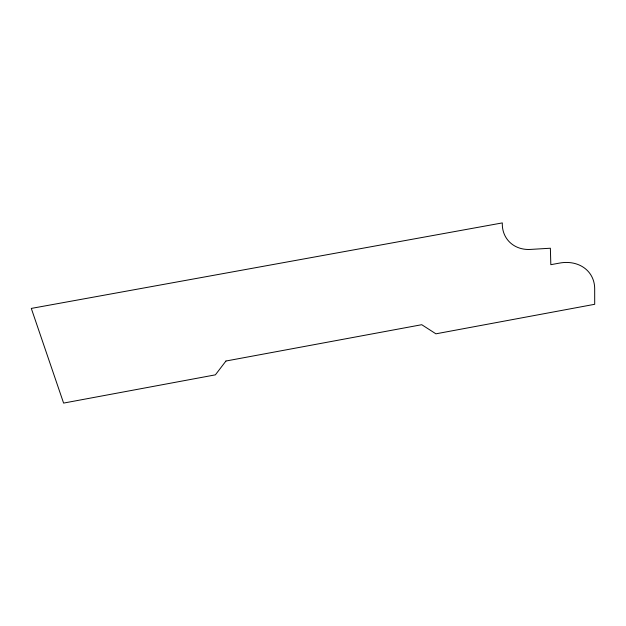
<?xml version="1.0" encoding="UTF-8"?>
<svg xmlns="http://www.w3.org/2000/svg" width="626" height="626" viewBox="0 0 626 626"><rect width="100%" height="100%" fill="white"/><g stroke="black" fill="none" stroke-linecap="round" stroke-linejoin="round"><path stroke-width="0.94" d="M225.947 361.022L215.383 374.849L63.602 403.089L31.3 308.415L502.318 222.911A32.818 28.037 -39.1 0 0 530.942 249.391L550.371 248.232L550.825 264.688L559.597 263.077A36.331 29.892 -34.1 0 1 594.677 288.703L594.7 304.291L435.923 333.822L421.744 324.706L225.947 361.022"/></g></svg>
